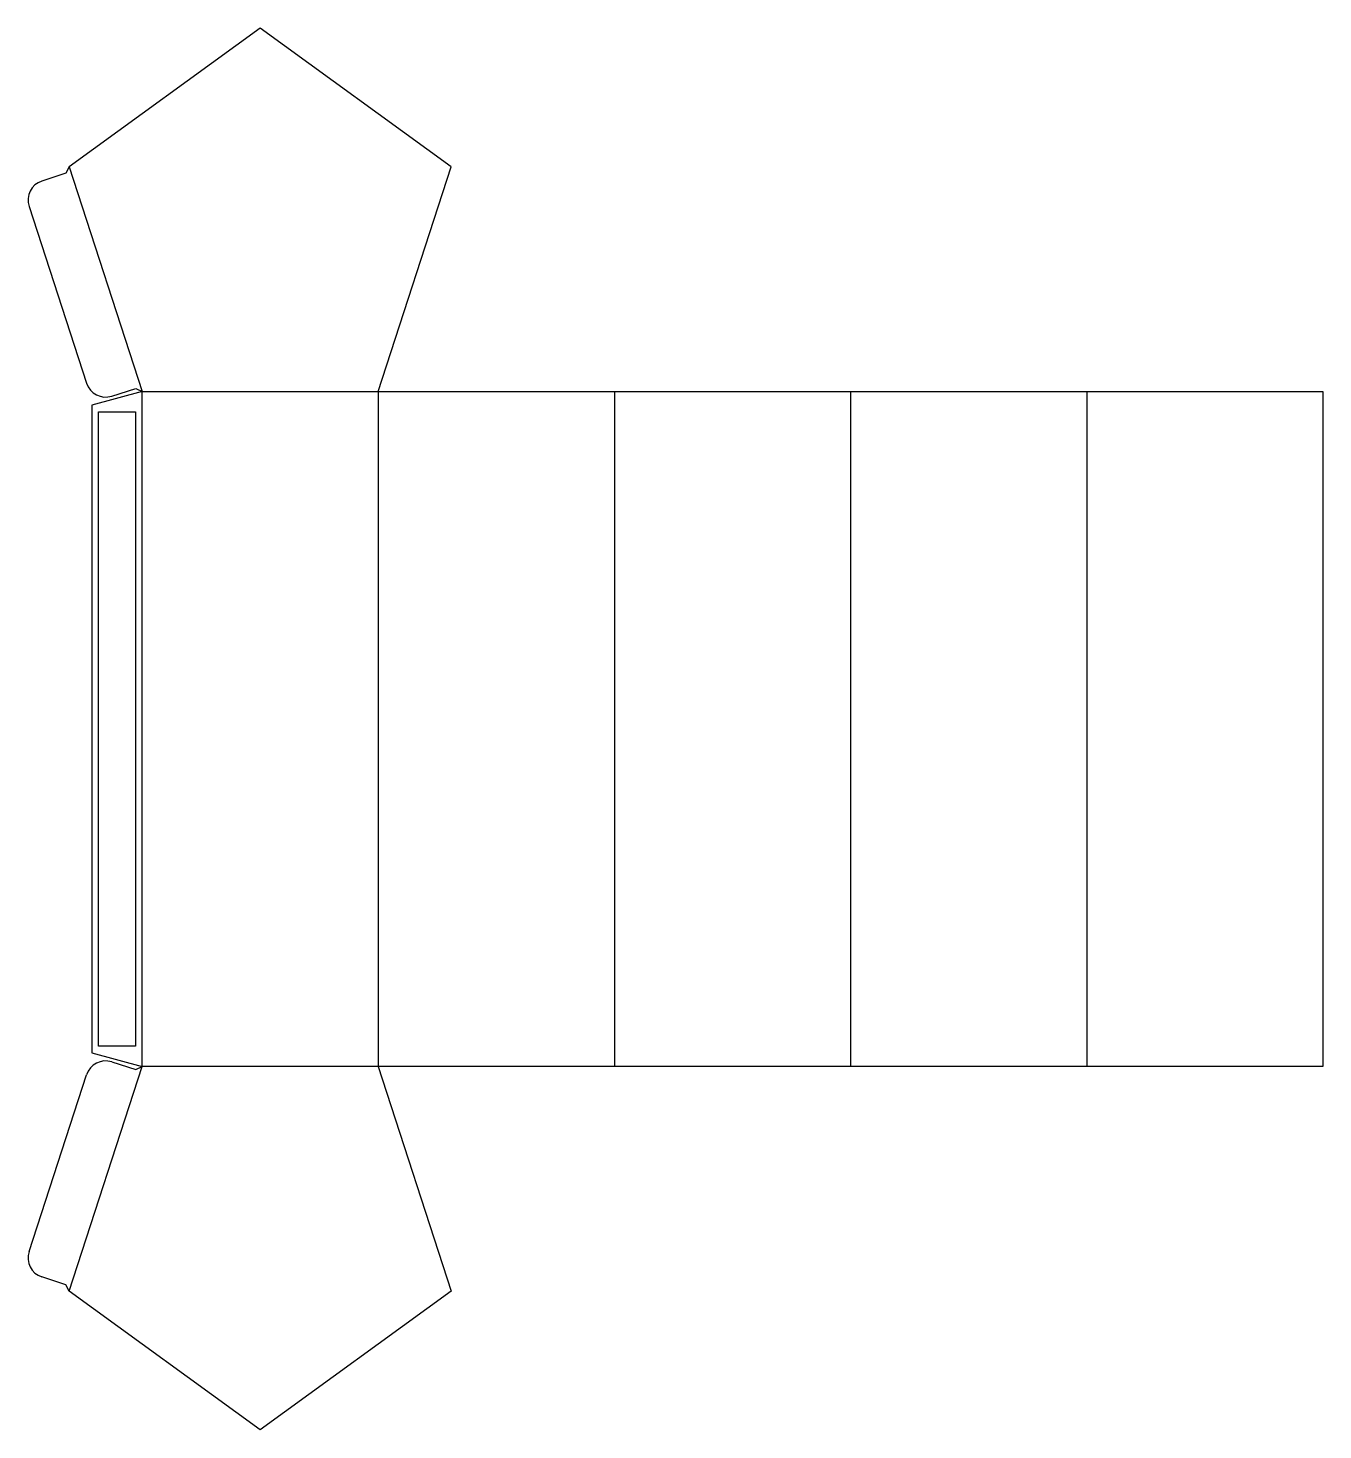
# Model space of a CAD drawing. Header units: millimetres. Extents: x 0 to 386, y 0 to 417.
import ezdxf

# ---------------------------------------------------------------- set-up
doc = ezdxf.new("R2010")
doc.units = ezdxf.units.MM
for name, color, linetype in [('CREASE', 5, 'CONTINUOUS'), ('CUT', 1, 'CONTINUOUS'), ('GLUE', 2, 'CONTINUOUS')]:
    doc.layers.add(name, color=color, linetype=linetype)

msp = doc.modelspace()

# ---------------------------------------------------------------- linework, layer by layer
at = {"layer": 'CREASE'}
for p, q in [((12.24, 376.007), (33.973, 309.122)), ((33.973, 108.222), (33.973, 309.122)), ((33.973, 309.122), (104.3, 309.122)), ((104.3, 309.122), (104.3, 108.222)), ((174.626, 309.122), (174.626, 108.222)), ((244.953, 309.122), (244.953, 108.222)), ((315.28, 309.122), (315.28, 108.222)), ((12.24, 41.337), (33.973, 108.222)), ((104.3, 108.222), (33.973, 108.222))]:
    msp.add_line(p, q, dxfattribs=at)
at = {"layer": 'CUT'}
for p, q in [((69.136, 417.344), (12.24, 376.007)), ((126.032, 376.007), (69.136, 417.344)), ((12.24, 376.007), (11.277, 374.117)), ((104.3, 309.122), (126.032, 376.007)), ((11.277, 374.117), (4.144, 371.799)), ((0.292, 364.239), (17.389, 311.62)), ((33.973, 309.122), (18.973, 305.103)), ((24.95, 307.767), (32.082, 310.085)), ((32.082, 310.085), (33.973, 309.122)), ((104.3, 309.122), (174.626, 309.122)), ((174.626, 309.122), (244.953, 309.122)), ((244.953, 309.122), (315.28, 309.122)), ((315.28, 309.122), (385.607, 309.122)), ((385.607, 309.122), (385.607, 108.222)), ((18.973, 305.103), (18.973, 112.241)), ((18.973, 112.241), (33.973, 108.222)), ((24.95, 109.577), (32.082, 107.259)), ((0.292, 53.105), (17.389, 105.724)), ((32.082, 107.259), (33.973, 108.222)), ((174.626, 108.222), (104.3, 108.222)), ((104.3, 108.222), (126.032, 41.337)), ((244.953, 108.222), (174.626, 108.222)), ((315.28, 108.222), (244.953, 108.222)), ((385.607, 108.222), (315.28, 108.222)), ((11.277, 43.227), (4.144, 45.545)), ((12.24, 41.337), (11.277, 43.227)), ((69.136, 0), (12.24, 41.337)), ((126.032, 41.337), (69.136, 0))]:
    msp.add_line(p, q, dxfattribs=at)
for centre, start, end in [((5.998, 366.093), 108, 198), ((23.095, 313.474), 198, 288), ((23.095, 103.87), 72, 162), ((5.998, 51.251), 162, 252)]:
    msp.add_arc(centre, 6, start, end, dxfattribs=at)
at = {"layer": 'GLUE'}
for p, q in [((20.973, 303.103), (31.973, 303.103)), ((20.973, 114.241), (20.973, 303.103)), ((31.973, 303.103), (31.973, 114.241)), ((31.973, 114.241), (20.973, 114.241))]:
    msp.add_line(p, q, dxfattribs=at)

doc.saveas('drawing.dxf')
